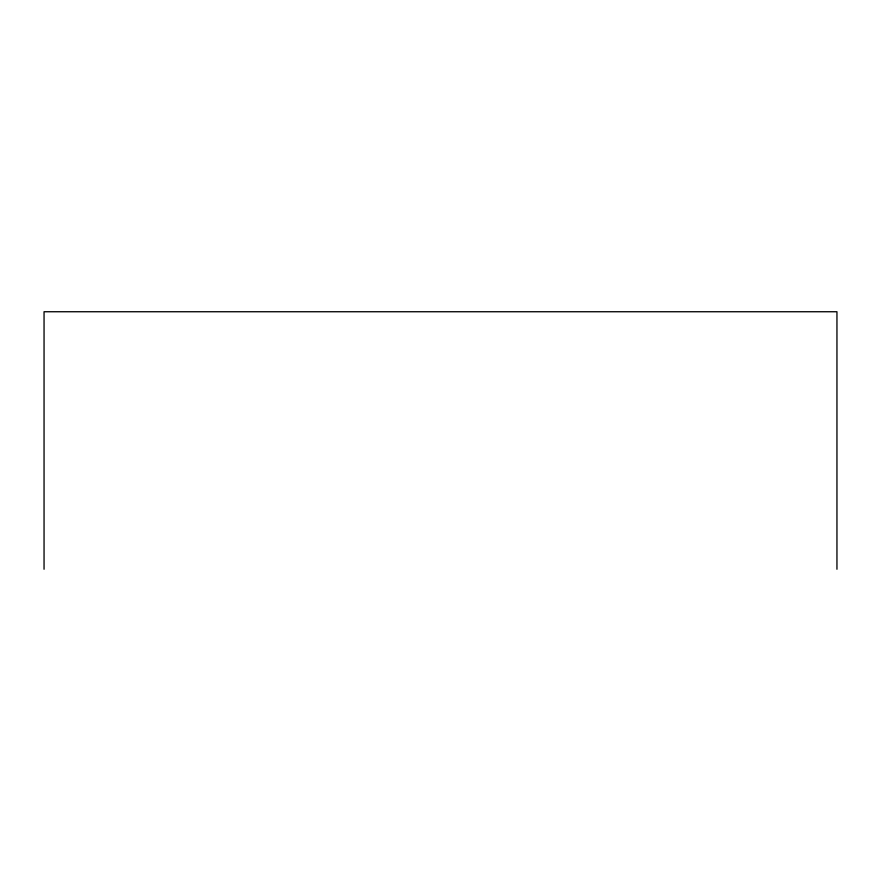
<?xml version="1.0" encoding="UTF-8"?>
<svg xmlns="http://www.w3.org/2000/svg" width="881" height="881" viewBox="0 0 881 881"><rect width="100%" height="100%" fill="white"/><g stroke="black" fill="none" stroke-linecap="round" stroke-linejoin="round"><path stroke-width="1.32" d="M836.95 569.258L836.95 311.742L44.05 311.742L44.05 569.258"/></g></svg>
